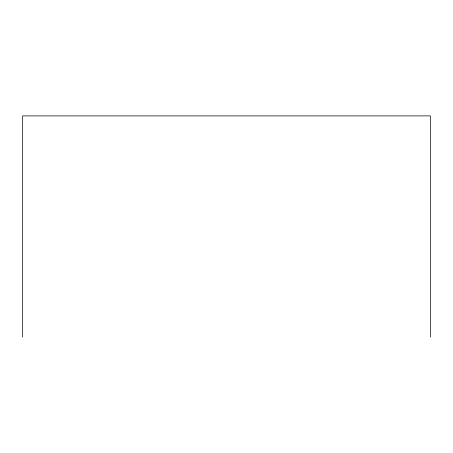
<?xml version="1.0" encoding="UTF-8"?>
<svg xmlns="http://www.w3.org/2000/svg" width="453" height="453" viewBox="0 0 453 453"><rect width="100%" height="100%" fill="white"/><g stroke="black" fill="none" stroke-linecap="round" stroke-linejoin="round"><path stroke-width="0.68" d="M430.35 337.111L430.35 115.889L22.65 115.889L22.65 337.111"/></g></svg>
